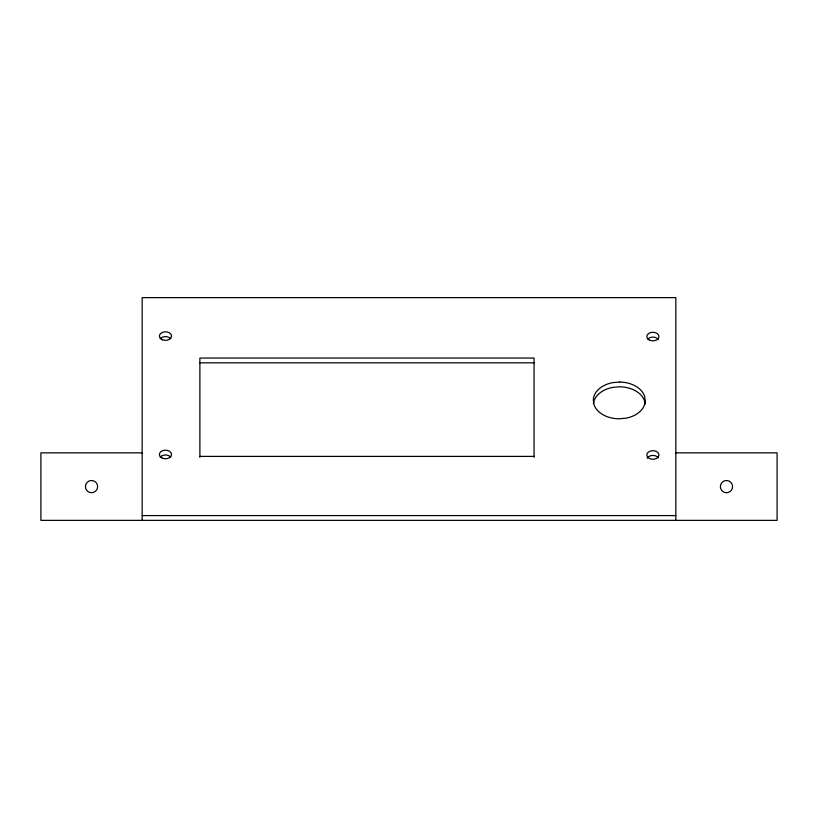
<?xml version="1.0" encoding="UTF-8"?>
<svg xmlns="http://www.w3.org/2000/svg" width="818" height="818" viewBox="0 0 818 818"><rect width="100%" height="100%" fill="white"/><g stroke="black" fill="none" stroke-linecap="round" stroke-linejoin="round"><path stroke-width="1.23" d="M199.889 362.824L534.062 362.824M142.168 452.845L40.9 452.845L40.9 520.36L777.1 520.36L777.1 452.845L675.832 452.845M199.889 456.393L534.062 456.393M142.168 515.585L675.832 515.585M645.054 404.072L644.502 400.708A25.992 18.374 0 0 0 619.686 386.812L612.948 387.374A25.992 18.374 0 0 0 593.387 403.714M675.832 520.36L675.832 297.64L142.168 297.64L142.168 520.36M534.062 457.334L534.062 358.049L199.889 358.049L199.889 457.334M647.784 339A6.074 4.295 0 0 1 658.296 339.398M647.15 458.305A6.074 4.295 0 0 1 652.56 455.442A6.074 4.295 0 0 1 658.367 457.875M160.195 457.109A6.074 4.295 0 0 1 170.717 457.109M160.226 338.683A6.074 4.295 0 0 1 170.747 338.764M726.752 480.534L725.167 480.667A6.074 6.074 0 0 0 720.402 486.321L720.535 487.896A6.074 6.074 0 0 0 726.18 492.671L727.764 492.538A6.074 6.074 0 0 0 732.539 486.884L732.407 485.309A6.074 6.074 0 0 0 726.752 480.534M619.686 382.047L612.948 382.599A25.992 18.374 0 0 0 593.306 400.135L594.093 404.91A25.992 18.374 0 0 0 618.899 418.796L625.637 418.243A25.992 18.374 0 0 0 645.279 400.697L644.502 395.932A25.992 18.374 0 0 0 619.686 382.047M91.882 480.534L90.297 480.657A6.074 6.074 0 0 0 85.471 486.26L85.583 487.835A6.074 6.074 0 0 0 91.187 492.671L92.771 492.548A6.074 6.074 0 0 0 97.598 486.955L97.485 485.371A6.074 6.074 0 0 0 91.882 480.534M649.574 340.176A6.074 4.295 0 0 0 658.95 336.801A6.074 4.295 0 0 0 650.126 332.742A6.074 4.295 0 0 0 649.574 340.176M162.363 339.787A6.074 4.295 0 0 0 171.535 336.137A6.074 4.295 0 0 0 162.475 332.353A6.074 4.295 0 0 0 162.363 339.787M162.414 458.203A6.074 4.295 0 0 0 171.535 454.481A6.074 4.295 0 0 0 162.414 450.759A6.074 4.295 0 0 0 162.414 458.203M649.441 458.499A6.074 4.295 0 0 0 658.94 455.289A6.074 4.295 0 0 0 650.259 451.086A6.074 4.295 0 0 0 649.441 458.499"/></g></svg>
